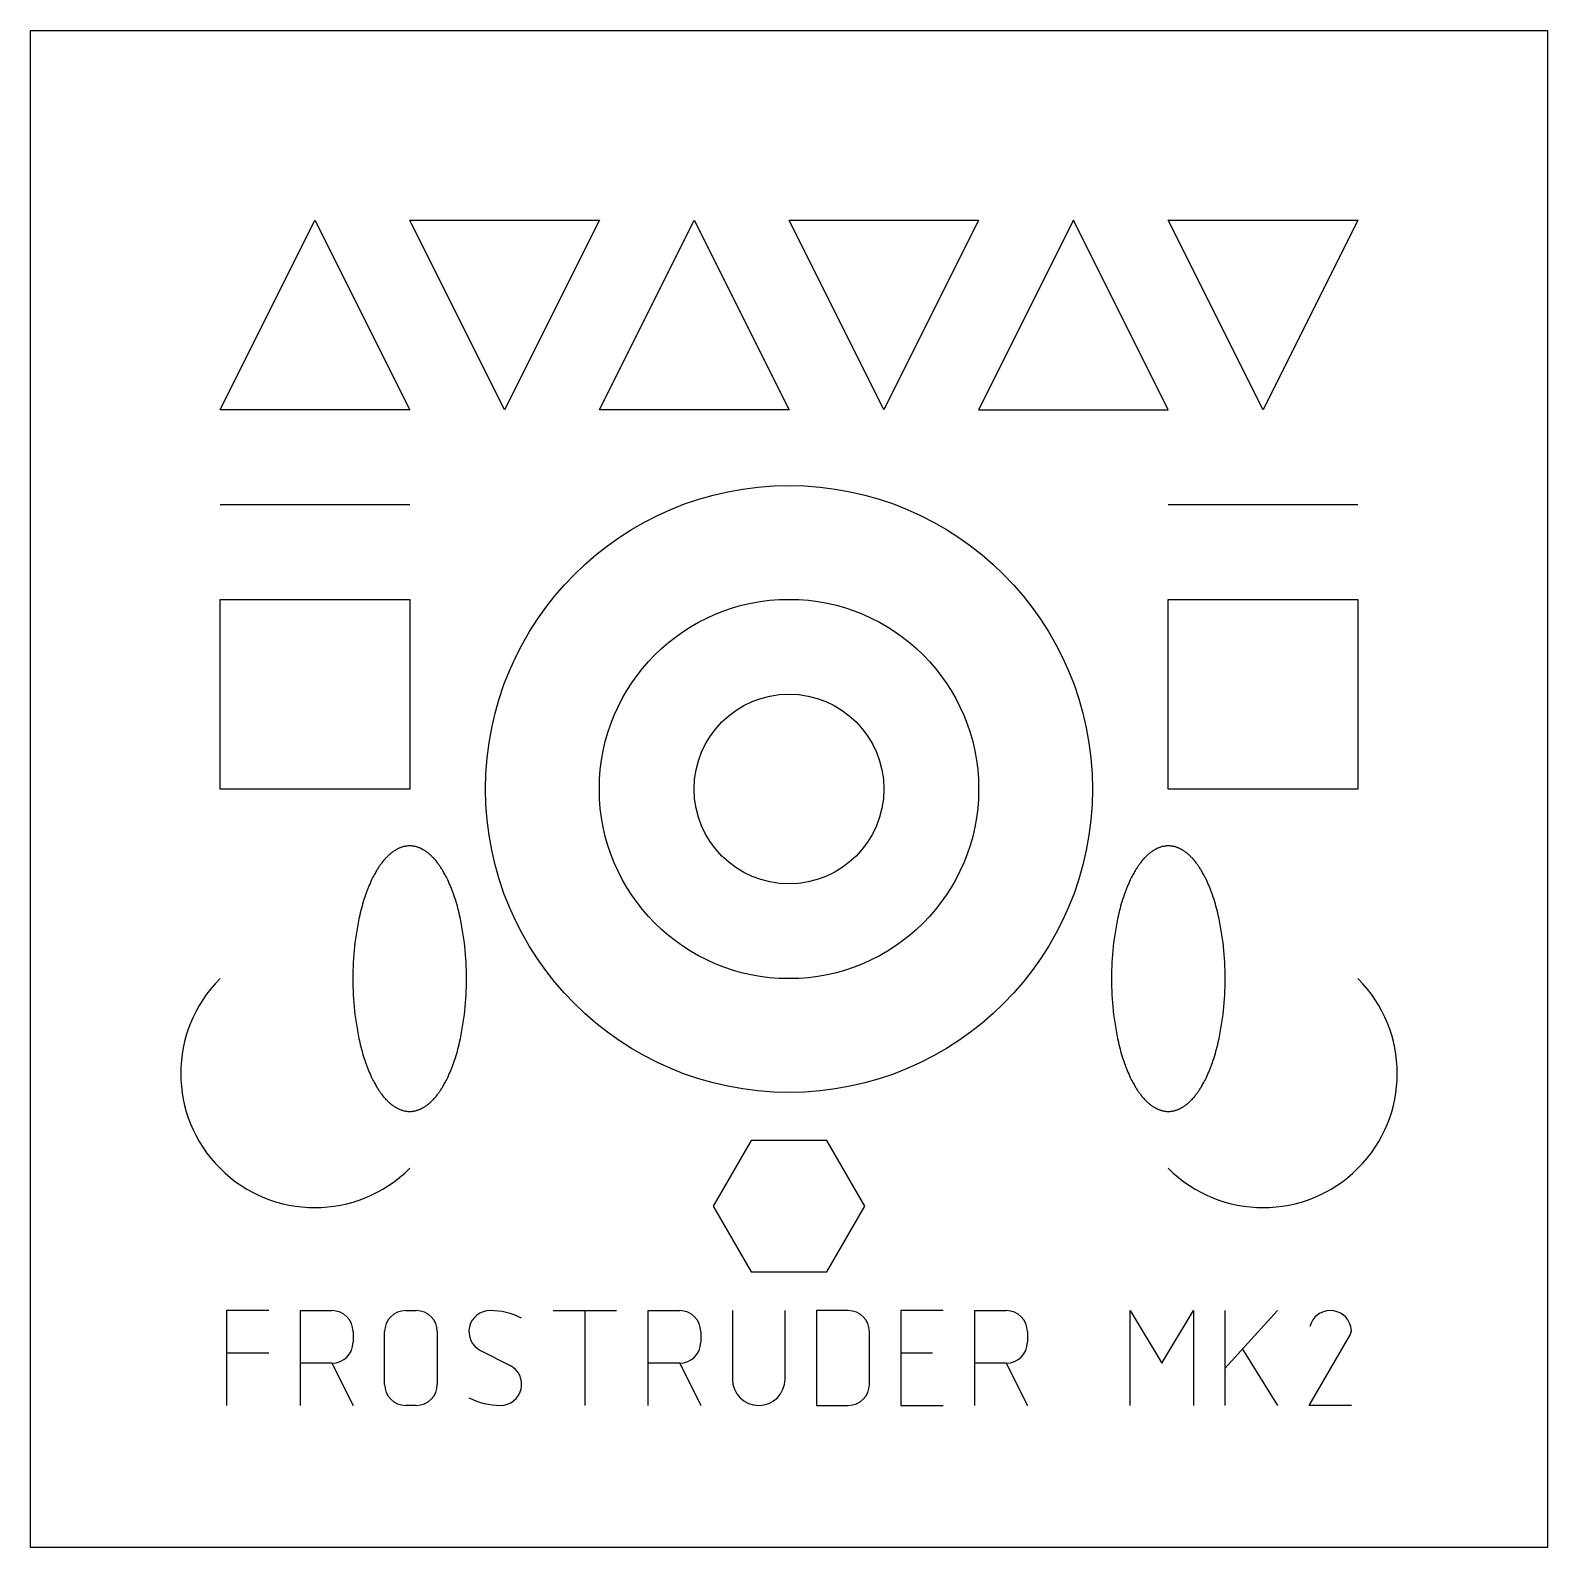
# Model space of a CAD drawing. Header units: millimetres. Extents: x -40 to 40, y -40 to 40.
import ezdxf

# ---------------------------------------------------------------- set-up
doc = ezdxf.new("R2010")
doc.units = ezdxf.units.MM
doc.layers.get('0').update_dxf_attribs({"linetype": 'CONTINUOUS', "lineweight": 25, "true_color": 0x000000})

msp = doc.modelspace()

# ---------------------------------------------------------------- linework, layer by layer
for p, q in [((-40, -40), (-40, 40)), ((-40, 40), (40, 40)), ((40, 40), (40, -40)), ((-30, 20), (-25, 30)), ((-25, 30), (-20, 20)), ((-20, 30), (-10, 30)), ((-15, 20), (-20, 30)), ((-10, 30), (-15, 20)), ((-10, 20), (-5, 30)), ((-5, 30), (0, 20)), ((0, 30), (10, 30)), ((5, 20), (0, 30)), ((10, 30), (5, 20)), ((15, 30), (10, 20)), ((20, 20), (15, 30)), ((20, 30), (30, 30)), ((25, 20), (20, 30)), ((30, 30), (25, 20)), ((-20, 20), (-30, 20)), ((0, 20), (-10, 20)), ((10, 20), (20, 20)), ((-30, 15), (-20, 15)), ((20, 15), (30, 15)), ((-30, 10), (-20, 10)), ((-30, 0), (-30, 10)), ((-20, 10), (-20, 0)), ((20, 10), (30, 10)), ((20, 0), (20, 10)), ((30, 10), (30, 0)), ((-20, 0), (-30, 0)), ((30, 0), (20, 0)), ((-2, -18.536), (-4, -22)), ((2, -18.536), (-2, -18.536)), ((4, -22), (2, -18.536)), ((-4, -22), (-2, -25.464)), ((2, -25.464), (4, -22)), ((-2, -25.464), (2, -25.464)), ((-27.431, -27.5), (-29.653, -27.5)), ((-29.653, -27.5), (-29.653, -32.5)), ((-25.764, -32.5), (-25.764, -27.5)), ((-25.764, -27.5), (-24.097, -27.5)), ((-20.208, -27.5), (-19.653, -27.5)), ((-12.43, -27.5), (-9.097, -27.5)), ((-10.764, -27.5), (-10.764, -32.5)), ((-7.43, -32.5), (-7.43, -27.5)), ((-7.43, -27.5), (-5.764, -27.5)), ((-2.986, -27.5), (-2.986, -31.111)), ((-0.208, -31.111), (-0.208, -27.5)), ((3.125, -27.5), (1.458, -27.5)), ((1.458, -27.5), (1.458, -32.5)), ((8.125, -27.5), (5.903, -27.5)), ((5.903, -27.5), (5.903, -32.5)), ((9.792, -32.5), (9.792, -27.5)), ((9.792, -27.5), (11.458, -27.5)), ((17.986, -32.5), (17.986, -27.5)), ((17.986, -27.5), (19.653, -30.278)), ((19.653, -30.278), (21.32, -27.5)), ((21.32, -27.5), (21.32, -32.5)), ((22.986, -27.5), (22.986, -32.5)), ((22.986, -30.556), (25.764, -27.5)), ((-22.986, -28.611), (-22.986, -29.167)), ((-21.32, -31.389), (-21.32, -28.611)), ((-18.542, -28.611), (-18.542, -31.389)), ((-4.653, -28.611), (-4.653, -29.167)), ((4.236, -31.389), (4.236, -28.611)), ((12.57, -28.611), (12.57, -29.167)), ((23.915, -29.534), (25.764, -32.5)), ((27.431, -32.5), (29.578, -28.807)), ((-29.653, -29.722), (-27.431, -29.722)), ((-24.097, -30.278), (-25.764, -30.278)), ((-24.097, -30.278), (-22.986, -32.5)), ((-16.269, -29.601), (-14.703, -30.399)), ((-5.764, -30.278), (-7.43, -30.278)), ((-5.764, -30.278), (-4.653, -32.5)), ((5.903, -29.722), (7.57, -29.722)), ((11.458, -30.278), (9.792, -30.278)), ((11.458, -30.278), (12.57, -32.5)), ((-19.653, -32.5), (-20.208, -32.5)), ((1.458, -32.5), (3.125, -32.5)), ((5.903, -32.5), (8.125, -32.5)), ((29.653, -32.5), (27.431, -32.5)), ((40, -40), (-40, -40))]:
    msp.add_line(p, q)
for radius in [16, 10, 5]:
    msp.add_circle((0, 0), radius)
for centre, radius, start, end in [((-19.852, -4.708), 1.736, 118.09792, 119.90049), ((-19.882, -4.65), 1.67, 116.27835, 118.13269), ((-19.908, -4.595), 1.61, 114.38978, 116.31312), ((-19.93, -4.543), 1.554, 112.40973, 114.42497), ((-19.949, -4.495), 1.501, 110.30644, 112.44587), ((-19.965, -4.448), 1.452, 108.03178, 110.34431), ((-19.979, -4.404), 1.406, 105.50517, 108.07267), ((-19.989, -4.361), 1.362, 102.56954, 105.55178), ((-19.998, -4.314), 1.314, 98.81039, 102.63689), ((-20, -4.292), 1.292, 90, 98.88501), ((-20, -4.292), 1.292, 81.11499, 90), ((-20.002, -4.314), 1.314, 77.36311, 81.18961), ((-20.011, -4.361), 1.362, 74.44822, 77.43046), ((-20.021, -4.404), 1.406, 71.92733, 74.49483), ((-20.035, -4.448), 1.452, 69.65569, 71.96822), ((-20.051, -4.495), 1.501, 67.55413, 69.69356), ((-20.07, -4.543), 1.554, 65.57503, 67.59027), ((-20.092, -4.595), 1.61, 63.68688, 65.61022), ((-20.118, -4.65), 1.67, 61.86731, 63.72165), ((-20.148, -4.708), 1.736, 60.09951, 61.90208), ((20.148, -4.708), 1.736, 118.09792, 119.90049), ((20.118, -4.65), 1.67, 116.27835, 118.13269), ((20.092, -4.595), 1.61, 114.38978, 116.31312), ((20.07, -4.543), 1.554, 112.40973, 114.42497), ((20.051, -4.495), 1.501, 110.30644, 112.44587), ((20.035, -4.448), 1.452, 108.03178, 110.34431), ((20.021, -4.404), 1.406, 105.50517, 108.07267), ((20.011, -4.361), 1.362, 102.56954, 105.55178), ((20.002, -4.314), 1.314, 98.81039, 102.63689), ((20, -4.292), 1.292, 90, 98.88501), ((20, -4.292), 1.292, 81.11499, 90), ((19.998, -4.314), 1.314, 77.36311, 81.18961), ((19.989, -4.361), 1.362, 74.44822, 77.43046), ((19.979, -4.404), 1.406, 71.92733, 74.49483), ((19.965, -4.448), 1.452, 69.65569, 71.96822), ((19.949, -4.495), 1.501, 67.55413, 69.69356), ((19.93, -4.543), 1.554, 65.57503, 67.59027), ((19.908, -4.595), 1.61, 63.68688, 65.61022), ((19.882, -4.65), 1.67, 61.86731, 63.72165), ((19.852, -4.708), 1.736, 60.09951, 61.90208), ((-18.436, -6.214), 3.817, 142.5539, 144.69692), ((-18.672, -6.026), 3.515, 140.59731, 142.63438), ((-18.869, -5.86), 3.258, 138.71614, 140.66877), ((-19.033, -5.711), 3.036, 136.89531, 138.7804), ((-19.173, -5.576), 2.842, 135.12243, 136.95373), ((-19.292, -5.454), 2.672, 133.38705, 135.17607), ((-19.394, -5.343), 2.521, 131.68002, 133.43673), ((-19.482, -5.241), 2.386, 129.99308, 131.72641), ((-19.559, -5.147), 2.265, 128.31855, 130.03672), ((-19.625, -5.06), 2.155, 126.64899, 128.3599), ((-19.684, -4.98), 2.056, 124.97697, 126.68845), ((-19.734, -4.905), 1.965, 123.29476, 125.01489), ((-19.779, -4.835), 1.882, 121.59402, 123.33144), ((-19.818, -4.769), 1.806, 119.86538, 121.62977), ((-20.182, -4.769), 1.806, 58.37023, 60.13462), ((-20.221, -4.835), 1.882, 56.66856, 58.40598), ((-20.266, -4.905), 1.965, 54.98511, 56.70524), ((-20.316, -4.98), 2.056, 53.31155, 55.02303), ((-20.375, -5.06), 2.155, 51.6401, 53.35101), ((-20.441, -5.147), 2.265, 49.96328, 51.68145), ((-20.518, -5.241), 2.386, 48.27359, 50.00692), ((-20.606, -5.343), 2.521, 46.56327, 48.31998), ((-20.708, -5.454), 2.672, 44.82393, 46.61295), ((-20.827, -5.576), 2.842, 43.04627, 44.87757), ((-20.967, -5.711), 3.036, 41.2196, 43.10469), ((-21.131, -5.86), 3.258, 39.33123, 41.28386), ((-21.328, -6.026), 3.515, 37.36562, 39.40269), ((-21.564, -6.214), 3.817, 35.30308, 37.4461), ((21.564, -6.214), 3.817, 142.5539, 144.69692), ((21.328, -6.026), 3.515, 140.59731, 142.63438), ((21.131, -5.86), 3.258, 138.71614, 140.66877), ((20.967, -5.711), 3.036, 136.89531, 138.7804), ((20.827, -5.576), 2.842, 135.12243, 136.95373), ((20.708, -5.454), 2.672, 133.38705, 135.17607), ((20.606, -5.343), 2.521, 131.68002, 133.43673), ((20.518, -5.241), 2.386, 129.99308, 131.72641), ((20.441, -5.147), 2.265, 128.31855, 130.03672), ((20.375, -5.06), 2.155, 126.64899, 128.3599), ((20.316, -4.98), 2.056, 124.97697, 126.68845), ((20.266, -4.905), 1.965, 123.29476, 125.01489), ((20.221, -4.835), 1.882, 121.59402, 123.33144), ((20.182, -4.769), 1.806, 119.86538, 121.62977), ((19.818, -4.769), 1.806, 58.37023, 60.13462), ((19.779, -4.835), 1.882, 56.66856, 58.40598), ((19.734, -4.905), 1.965, 54.98511, 56.70524), ((19.684, -4.98), 2.056, 53.31155, 55.02303), ((19.625, -5.06), 2.155, 51.6401, 53.35101), ((19.559, -5.147), 2.265, 49.96328, 51.68145), ((19.482, -5.241), 2.386, 48.27359, 50.00692), ((19.394, -5.343), 2.521, 46.56327, 48.31998), ((19.292, -5.454), 2.672, 44.82393, 46.61295), ((19.173, -5.576), 2.842, 43.04627, 44.87757), ((19.033, -5.711), 3.036, 41.2196, 43.10469), ((18.869, -5.86), 3.258, 39.33123, 41.28386), ((18.672, -6.026), 3.515, 37.36562, 39.40269), ((18.436, -6.214), 3.817, 35.30308, 37.4461), ((-15.959, -7.687), 6.703, 154.42424, 157.88916), ((-16.748, -7.287), 5.819, 151.62367, 154.6221), ((-17.336, -6.953), 5.142, 149.09867, 151.77944), ((-17.789, -6.67), 4.608, 146.77524, 149.22599), ((-18.147, -6.426), 4.175, 144.60493, 146.88228), ((-21.853, -6.426), 4.175, 33.11772, 35.39507), ((-22.211, -6.67), 4.608, 30.77401, 33.22476), ((-22.664, -6.953), 5.142, 28.22056, 30.90133), ((-23.252, -7.287), 5.819, 25.3779, 28.37633), ((-24.041, -7.687), 6.703, 22.11084, 25.57576), ((24.041, -7.687), 6.703, 154.42424, 157.88916), ((23.252, -7.287), 5.819, 151.62367, 154.6221), ((22.664, -6.953), 5.142, 149.09867, 151.77944), ((22.211, -6.67), 4.608, 146.77524, 149.22599), ((21.853, -6.426), 4.175, 144.60493, 146.88228), ((18.147, -6.426), 4.175, 33.11772, 35.39507), ((17.789, -6.67), 4.608, 30.77401, 33.22476), ((17.336, -6.953), 5.142, 28.22056, 30.90133), ((16.748, -7.287), 5.819, 25.3779, 28.37633), ((15.959, -7.687), 6.703, 22.11084, 25.57576), ((-14.851, -8.177), 7.914, 157.62395, 161.84707), ((-25.149, -8.177), 7.914, 18.15293, 22.37605), ((25.149, -8.177), 7.914, 157.62395, 161.84707), ((14.851, -8.177), 7.914, 18.15293, 22.37605), ((-13.178, -8.794), 9.696, 161.45891, 167.18882), ((-26.822, -8.794), 9.696, 12.81118, 18.54109), ((26.822, -8.794), 9.696, 161.45891, 167.18882), ((13.178, -8.794), 9.696, 12.81118, 18.54109), ((-7.483, -10), 15.517, 167.5098, 180), ((-32.517, -10), 15.517, 360, 12.4902), ((32.517, -10), 15.517, 167.5098, 180), ((7.483, -10), 15.517, 0, 12.4902), ((-25, -15), 7.071, 135, 315), ((-7.483, -10), 15.517, 180, 192.4902), ((-32.517, -10), 15.517, 347.5098, 360), ((32.517, -10), 15.517, 180, 192.4902), ((25, -15), 7.071, 225, 45), ((7.483, -10), 15.517, 347.5098, 0), ((-13.178, -11.206), 9.696, 192.81118, 198.54109), ((-26.822, -11.206), 9.696, 341.45891, 347.18882), ((26.822, -11.206), 9.696, 192.81118, 198.54109), ((13.178, -11.206), 9.696, 341.45891, 347.18882), ((-14.851, -11.823), 7.914, 198.15293, 202.37605), ((-25.149, -11.823), 7.914, 337.62395, 341.84707), ((25.149, -11.823), 7.914, 198.15293, 202.37605), ((14.851, -11.823), 7.914, 337.62395, 341.84707), ((-15.959, -12.313), 6.703, 202.11084, 205.57576), ((-24.041, -12.313), 6.703, 334.42424, 337.88916), ((24.041, -12.313), 6.703, 202.11084, 205.57576), ((15.959, -12.313), 6.703, 334.42424, 337.88916), ((-16.748, -12.713), 5.819, 205.3779, 208.37633), ((-17.336, -13.047), 5.142, 208.22056, 210.90133), ((-17.789, -13.33), 4.608, 210.77401, 213.22476), ((-18.147, -13.574), 4.175, 213.11772, 215.39507), ((-18.436, -13.786), 3.817, 215.30308, 217.4461), ((-21.564, -13.786), 3.817, 322.5539, 324.69692), ((-21.853, -13.574), 4.175, 324.60493, 326.88228), ((-22.211, -13.33), 4.608, 326.77524, 329.22599), ((-22.664, -13.047), 5.142, 329.09867, 331.77944), ((-23.252, -12.713), 5.819, 331.62367, 334.6221), ((23.252, -12.713), 5.819, 205.3779, 208.37633), ((22.664, -13.047), 5.142, 208.22056, 210.90133), ((22.211, -13.33), 4.608, 210.77401, 213.22476), ((21.853, -13.574), 4.175, 213.11772, 215.39507), ((21.564, -13.786), 3.817, 215.30308, 217.4461), ((18.436, -13.786), 3.817, 322.5539, 324.69692), ((18.147, -13.574), 4.175, 324.60493, 326.88228), ((17.789, -13.33), 4.608, 326.77524, 329.22599), ((17.336, -13.047), 5.142, 329.09867, 331.77944), ((16.748, -12.713), 5.819, 331.62367, 334.6221), ((-18.672, -13.974), 3.515, 217.36562, 219.40269), ((-18.869, -14.14), 3.258, 219.33123, 221.28386), ((-19.033, -14.289), 3.036, 221.2196, 223.10469), ((-19.173, -14.424), 2.842, 223.04627, 224.87757), ((-19.292, -14.546), 2.672, 224.82393, 226.61295), ((-19.394, -14.657), 2.521, 226.56327, 228.31998), ((-19.482, -14.759), 2.386, 228.27359, 230.00692), ((-19.559, -14.853), 2.265, 229.96328, 231.68145), ((-19.625, -14.94), 2.155, 231.6401, 233.35101), ((-19.684, -15.02), 2.056, 233.31155, 235.02303), ((-19.734, -15.095), 1.965, 234.98511, 236.70524), ((-19.779, -15.165), 1.882, 236.66856, 238.40598), ((-19.818, -15.231), 1.806, 238.37023, 240.13462), ((-19.852, -15.292), 1.736, 240.09951, 241.90208), ((-20.148, -15.292), 1.736, 298.09792, 299.90049), ((-20.182, -15.231), 1.806, 299.86538, 301.62977), ((-20.221, -15.165), 1.882, 301.59402, 303.33144), ((-20.266, -15.095), 1.965, 303.29476, 305.01489), ((-20.316, -15.02), 2.056, 304.97697, 306.68845), ((-20.375, -14.94), 2.155, 306.64899, 308.3599), ((-20.441, -14.853), 2.265, 308.31855, 310.03672), ((-20.518, -14.759), 2.386, 309.99308, 311.72641), ((-20.606, -14.657), 2.521, 311.68002, 313.43673), ((-20.708, -14.546), 2.672, 313.38705, 315.17607), ((-20.827, -14.424), 2.842, 315.12243, 316.95373), ((-20.967, -14.289), 3.036, 316.89531, 318.7804), ((-21.131, -14.14), 3.258, 318.71614, 320.66877), ((-21.328, -13.974), 3.515, 320.59731, 322.63438), ((21.328, -13.974), 3.515, 217.36562, 219.40269), ((21.131, -14.14), 3.258, 219.33123, 221.28386), ((20.967, -14.289), 3.036, 221.2196, 223.10469), ((20.827, -14.424), 2.842, 223.04627, 224.87757), ((20.708, -14.546), 2.672, 224.82393, 226.61295), ((20.606, -14.657), 2.521, 226.56327, 228.31998), ((20.518, -14.759), 2.386, 228.27359, 230.00692), ((20.441, -14.853), 2.265, 229.96328, 231.68145), ((20.375, -14.94), 2.155, 231.6401, 233.35101), ((20.316, -15.02), 2.056, 233.31155, 235.02303), ((20.266, -15.095), 1.965, 234.98511, 236.70524), ((20.221, -15.165), 1.882, 236.66856, 238.40598), ((20.182, -15.231), 1.806, 238.37023, 240.13462), ((20.148, -15.292), 1.736, 240.09951, 241.90208), ((19.852, -15.292), 1.736, 298.09792, 299.90049), ((19.818, -15.231), 1.806, 299.86538, 301.62977), ((19.779, -15.165), 1.882, 301.59402, 303.33144), ((19.734, -15.095), 1.965, 303.29476, 305.01489), ((19.684, -15.02), 2.056, 304.97697, 306.68845), ((19.625, -14.94), 2.155, 306.64899, 308.3599), ((19.559, -14.853), 2.265, 308.31855, 310.03672), ((19.482, -14.759), 2.386, 309.99308, 311.72641), ((19.394, -14.657), 2.521, 311.68002, 313.43673), ((19.292, -14.546), 2.672, 313.38705, 315.17607), ((19.173, -14.424), 2.842, 315.12243, 316.95373), ((19.033, -14.289), 3.036, 316.89531, 318.7804), ((18.869, -14.14), 3.258, 318.71614, 320.66877), ((18.672, -13.974), 3.515, 320.59731, 322.63438), ((-19.882, -15.35), 1.67, 241.86731, 243.72165), ((-19.908, -15.405), 1.61, 243.68688, 245.61022), ((-19.93, -15.457), 1.554, 245.57503, 247.59027), ((-19.949, -15.505), 1.501, 247.55413, 249.69356), ((-19.965, -15.552), 1.452, 249.65569, 251.96822), ((-19.979, -15.596), 1.406, 251.92733, 254.49483), ((-19.989, -15.639), 1.362, 254.44822, 257.43046), ((-19.998, -15.686), 1.314, 257.36311, 261.18961), ((-20, -15.708), 1.292, 261.11499, 270), ((-20, -15.708), 1.292, 270, 278.88501), ((-20.002, -15.686), 1.314, 278.81039, 282.63689), ((-20.011, -15.639), 1.362, 282.56954, 285.55178), ((-20.021, -15.596), 1.406, 285.50517, 288.07267), ((-20.035, -15.552), 1.452, 288.03178, 290.34431), ((-20.051, -15.505), 1.501, 290.30644, 292.44587), ((-20.07, -15.457), 1.554, 292.40973, 294.42497), ((-20.092, -15.405), 1.61, 294.38978, 296.31312), ((-20.118, -15.35), 1.67, 296.27835, 298.13269), ((20.118, -15.35), 1.67, 241.86731, 243.72165), ((20.092, -15.405), 1.61, 243.68688, 245.61022), ((20.07, -15.457), 1.554, 245.57503, 247.59027), ((20.051, -15.505), 1.501, 247.55413, 249.69356), ((20.035, -15.552), 1.452, 249.65569, 251.96822), ((20.021, -15.596), 1.406, 251.92733, 254.49483), ((20.011, -15.639), 1.362, 254.44822, 257.43046), ((20.002, -15.686), 1.314, 257.36311, 261.18961), ((20, -15.708), 1.292, 261.11499, 270), ((20, -15.708), 1.292, 270, 278.88501), ((19.998, -15.686), 1.314, 278.81039, 282.63689), ((19.989, -15.639), 1.362, 282.56954, 285.55178), ((19.979, -15.596), 1.406, 285.50517, 288.07267), ((19.965, -15.552), 1.452, 288.03178, 290.34431), ((19.949, -15.505), 1.501, 290.30644, 292.44587), ((19.93, -15.457), 1.554, 292.40973, 294.42497), ((19.908, -15.405), 1.61, 294.38978, 296.31312), ((19.882, -15.35), 1.67, 296.27835, 298.13269), ((-24.097, -28.611), 1.111, 0, 90), ((-20.208, -28.611), 1.111, 90, 180), ((-19.653, -28.611), 1.111, 0, 90), ((-15.764, -28.611), 1.111, 90, 243), ((-15.764, -31.181), 3.681, 63.07, 90), ((-5.764, -28.611), 1.111, 0, 90), ((3.125, -28.611), 1.111, 0, 90), ((11.458, -28.611), 1.111, 0, 90), ((28.542, -28.611), 1.111, 14.48, 165.5), ((29.097, -28.528), 0.556, 329.8, 20.53), ((-24.097, -29.167), 1.111, 270, 0), ((-5.764, -29.167), 1.111, 270, 0), ((11.458, -29.167), 1.111, 270, 0), ((-15.208, -31.389), 1.111, 270, 62.98), ((-1.597, -31.111), 1.389, 180, 0), ((-20.208, -31.389), 1.111, 180, 270), ((-19.653, -31.389), 1.111, 270, 0), ((3.125, -31.389), 1.111, 270, 0), ((-15.208, -28.819), 3.681, 243.1, 270)]:
    msp.add_arc(centre, radius, start, end)

doc.saveas('drawing.dxf')
